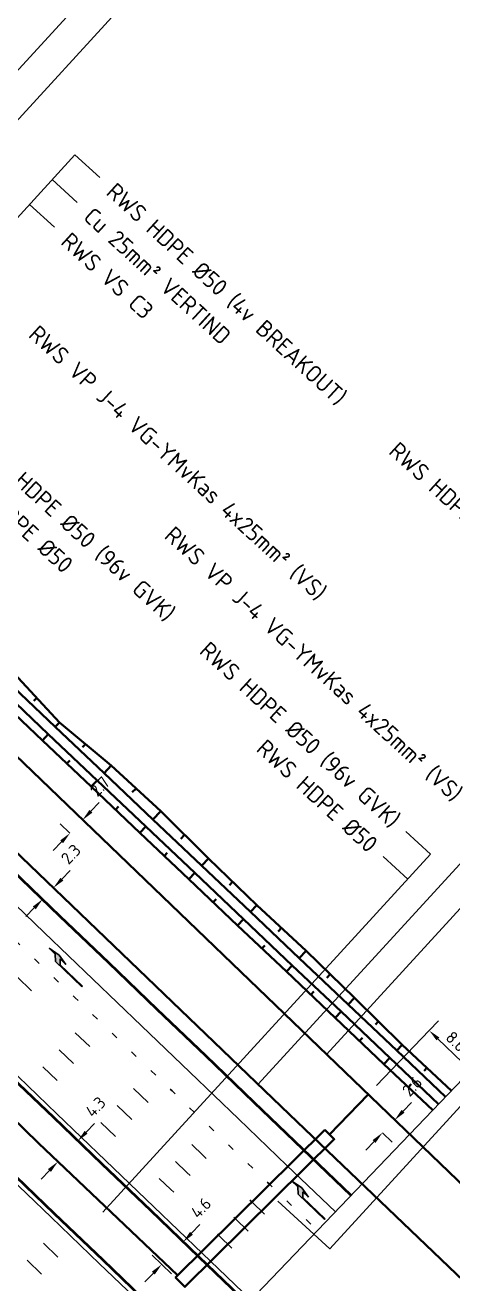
# Model space of a CAD drawing. Header units: metres. Extents: x 134219 to 139178, y 438661 to 444352.
# Drawn here: x 138848.4 to 138912, y 438923.7 to 439110.9 of the extents above; entities that cross this region are included whole.
import ezdxf
from ezdxf.enums import TextEntityAlignment as Align

# ---------------------------------------------------------------- set-up
doc = ezdxf.new("R2010")
doc.units = ezdxf.units.M
doc.linetypes.add('13strp', pattern=[4, 1, -3])
doc.linetypes.add('39strp', pattern=[12, 3, -9])
doc.layers.get('DEFPOINTS').update_dxf_attribs({"color": 193})
for name, color, linetype, lineweight in [('N-WE-KL-ET_LS_OV_KABEL-G', 10, 'KL-LS-OV-N', 35), ('N-WE-KL-ET_LS_OV_KABEL-M', 7, 'Continuous', 18), ('N-WE-KL-ET_LS_OV_KABEL-T25', 7, 'Continuous', 25), ('N-WE-KL-ET_MANTELBUIS-G', 10, 'Continuous', 35), ('Utd-ondergr-nw', 8, '13strp', 35), ('X-XX-AL-AANPIJLING-G', 7, 'Continuous', 18), ('X-XX-AL-AANPIJLING-S', 7, 'Continuous', 25)]:
    doc.layers.add(name, color=color, linetype=linetype, lineweight=lineweight)
doc.layers.add('Utd-weg-nw', color=8, linetype='Continuous')
doc.styles.add('ISO18', font='NLCS-ISO.ttf')
doc.styles.add('NLCS-ISO', font='NLCS-ISO.ttf')
doc.styles.add('NLCS_18', font='NLCS-ISO.ttf', dxfattribs={"height": 1.799999952316284})
doc.linetypes.add('KL-LS-OV-N', pattern='A,4,-1,[103,NLCS.SHX,S=0.75,R=0,X=0,Y=0],-1,4,-1.5,["0V",Standard,S=1,R=0,X=0,Y=-0.5],-3', length=14.5)
doc.dimstyles.new('NLCS_t18_pijl_Dimension_l3_h1', dxfattribs={"dimtxt": 1.799999952316284, "dimasz": 1.8, "dimexe": 2, "dimexo": 2, "dimgap": 0.7, "dimtad": 1, "dimdec": 1, "dimzin": 0, "dimdsep": 46, "dimtxsty": 'NLCS_18', "dimcen": 2.5, "dimdle": 2, "dimclrd": 256, "dimclre": 256, "dimclrt": 256, "dimadec": 1, "dimazin": 0, "dimtfac": 1, "dimtdec": 1, "dimtofl": 0, "dimtmove": 1, "dimatfit": 0, "dimfxl": 0, "dimtolj": 1, "dimtzin": 0, "dimlwd": 18, "dimlwe": 18, "dimarcsym": 0})
doc.dimstyles.new('UTD', dxfattribs={"dimtxt": 1.8, "dimasz": 1.8, "dimexe": 0, "dimexo": 0, "dimgap": 0.5, "dimtad": 1, "dimdec": 1, "dimzin": 1, "dimdsep": 46, "dimtxsty": 'ISO18', "dimcen": 2.5, "dimclrd": 256, "dimclre": 256, "dimclrt": 1, "dimadec": 0, "dimazin": 0, "dimtfac": 1, "dimtdec": 1, "dimtmove": 0, "dimatfit": 3, "dimfxl": 0, "dimlwd": -1, "dimlwe": -1, "dimarcsym": 0})

# ---------------------------------------------------------------- blocks, each defined once
blk = doc.blocks.new('Dwm A2 aanvulling$0$pijlre_750')
blk.add_hatch(color=256).paths.add_polyline_path([(5.195908370714989, -0.3749999999999432), (3.999999999999678, -0.3749999999999431), (5.69999999999999, -0.6750000000000115), (7.499999999999659, -0.3750000000000568), (6.199999999999931, -0.3749999999999431), (5.450000000000045, 0.3749999999999432), (0, 0.375), (1.421085471520739e-14, 0.2250000000000227), (4.59590837071508, 0.2250000000000228)])
for p, q in [((0, 0.375), (5.450000000000017, 0.3749999999999432)), ((0, 0.375), (1.4210854715202e-14, 0.2250000000000796)), ((0, 0.2250000000000227), (4.59590837071508, 0.2250000000000227)), ((5.195908370714989, -0.3749999999999432), (4.59590837071508, 0.2250000000000227)), ((6.199999999999989, -0.375), (5.449999999999989, 0.375)), ((3.999999999999631, -0.3749999999999432), (5.195908370714989, -0.3749999999999432)), ((5.699999999999989, -0.6750000000000114), (4, -0.375)), ((5.699999999999989, -0.6750000000000114), (7.5, -0.375)), ((6.199999999999932, -0.3749999999999432), (7.500000000000171, -0.3750000000000568))]:
    blk.add_line(p, q)
blk = doc.blocks.new('*D516')
at = {"layer": 'DEFPOINTS', "color": 0, "transparency": 16777216}
for p in [(138856.1877010277, 438944.9714324317), (138853.2233316826, 438941.8795919913), (138853.2233316826, 438941.8795919913)]:
    blk.add_point(p, dxfattribs=at)
at = {"layer": 'N-WE-KL-ET_LS_OV_KABEL-M', "lineweight": 18, "transparency": 16777216}
for p, q in [((138856.1877010276, 438944.9714324318), (138854.7440408486, 438946.3555730631)), ((138853.2233316826, 438941.8795919913), (138851.7796715036, 438943.2637326227))]:
    blk.add_line(p, q, dxfattribs=at)
at = {"layer": 'N-WE-KL-ET_LS_OV_KABEL-M', "linetype": 'Continuous', "lineweight": 18, "transparency": 16777216}
for p, q in [((138857.4334275959, 438946.270726593), (138858.6791541641, 438947.5700207541)), ((138851.9776051144, 438940.5802978302), (138850.7318785462, 438939.281003669))]:
    blk.add_line(p, q, dxfattribs=at)
at = {"layer": 'N-WE-KL-ET_LS_OV_KABEL-M', "transparency": 16777216}
for points in [[(138857.216878569, 438946.4783476876), (138857.6499766227, 438946.0631054982), (138856.1877010276, 438944.9714324318)], [(138851.7610560875, 438940.7879189249), (138852.1941541412, 438940.3726767355), (138853.2233316826, 438941.8795919913)]]:
    blk.add_solid(points, dxfattribs=at)
at = {"layer": 'N-WE-KL-ET_LS_OV_KABEL-M', "transparency": 16777216, "insert": (138858.8303559641, 438950.0396281719), "char_height": 1.799999952316284, "attachment_point": 5, "rotation": 46.20578345033427, "style": 'NLCS_18'}
blk.add_mtext('\\A1;4.3', dxfattribs=at)
blk = doc.blocks.new('*D517')
at = {"layer": 'DEFPOINTS', "color": 0, "transparency": 16777216}
for p in [(138852.5755504117, 438982.6027626673), (138852.5755504116, 438982.6027626673), (138850.9674805636, 438980.9255440724)]:
    blk.add_point(p, dxfattribs=at)
at = {"layer": 'N-WE-KL-ET_LS_OV_KABEL-M', "lineweight": 18, "transparency": 16777216}
for p, q in [((138852.5755504116, 438982.6027626673), (138851.1318902326, 438983.9869032986)), ((138850.9674805636, 438980.9255440725), (138849.5238203845, 438982.3096847038))]:
    blk.add_line(p, q, dxfattribs=at)
at = {"layer": 'N-WE-KL-ET_LS_OV_KABEL-M', "linetype": 'Continuous', "lineweight": 18, "transparency": 16777216}
for p, q in [((138853.8212769798, 438983.9020568285), (138855.0670035481, 438985.2013509897)), ((138849.7217539954, 438979.6262499113), (138848.4760274272, 438978.3269557502))]:
    blk.add_line(p, q, dxfattribs=at)
at = {"layer": 'N-WE-KL-ET_LS_OV_KABEL-M', "transparency": 16777216}
for points in [[(138853.604727953, 438984.1096779233), (138854.0378260067, 438983.6944357338), (138852.5755504116, 438982.6027626673)], [(138849.5052049685, 438979.833871006), (138849.9383030222, 438979.4186288166), (138850.9674805636, 438980.9255440725)]]:
    blk.add_solid(points, dxfattribs=at)
at = {"layer": 'N-WE-KL-ET_LS_OV_KABEL-M', "transparency": 16777216, "insert": (138855.1717358234, 438987.6224906426), "char_height": 1.799999952316284, "attachment_point": 5, "rotation": 46.205783451292895, "style": 'NLCS_18'}
blk.add_mtext('\\A1;2.3', dxfattribs=at)
blk = doc.blocks.new('*D393')
at = {"layer": 'DEFPOINTS', "color": 0, "transparency": 16777216}
for p in [(138856.901791233, 438992.7065399667), (138856.9017912329, 438992.7065399669), (138855.0325844435, 438990.7569511688)]:
    blk.add_point(p, dxfattribs=at)
at = {"layer": 'N-WE-KL-ET_LS_OV_KABEL-M', "linetype": 'Continuous', "lineweight": 18, "transparency": 16777216}
for p, q in [((138858.1475164395, 438994.0058354336), (138859.393241646, 438995.3051309002)), ((138853.7868592368, 438989.4576557023), (138852.5411340303, 438988.1583602355))]:
    blk.add_line(p, q, dxfattribs=at)
at = {"layer": 'N-WE-KL-ET_LS_OV_KABEL-M', "lineweight": 18, "transparency": 16777216}
for p, q in [((138856.9017912329, 438992.7065399669), (138855.4581296032, 438994.0906790852)), ((138855.0325844434, 438990.7569511689), (138853.5889228137, 438992.1410902872))]:
    blk.add_line(p, q, dxfattribs=at)
at = {"layer": 'N-WE-KL-ET_LS_OV_KABEL-M', "transparency": 16777216}
for points in [[(138857.930967195, 438994.2134563014), (138858.3640656839, 438993.7982145658), (138856.9017912329, 438992.7065399669)], [(138853.5703099924, 438989.66527657), (138854.0034084813, 438989.2500348345), (138855.0325844434, 438990.7569511689)]]:
    blk.add_solid(points, dxfattribs=at)
at = {"layer": 'N-WE-KL-ET_LS_OV_KABEL-M', "transparency": 16777216, "insert": (138859.4721715704, 438997.6993613729), "char_height": 1.799999952316284, "attachment_point": 5, "rotation": 46.20584349779904, "style": 'NLCS_18'}
blk.add_mtext('\\A1;2.7', dxfattribs=at)
blk = doc.blocks.new('*D394')
at = {"layer": 'DEFPOINTS', "color": 0, "transparency": 16777216}
for p in [(138903.338765911, 438948.0826821907), (138903.3387659111, 438948.0826821906), (138901.5202680414, 438946.1859829621)]:
    blk.add_point(p, dxfattribs=at)
at = {"layer": 'N-WE-KL-ET_LS_OV_KABEL-M', "linetype": 'Continuous', "lineweight": 18, "transparency": 16777216}
for p, q in [((138904.5844911176, 438949.3819776574), (138905.8302163241, 438950.6812731241)), ((138900.2745428349, 438944.8866874954), (138899.0288176284, 438943.5873920287))]:
    blk.add_line(p, q, dxfattribs=at)
at = {"layer": 'N-WE-KL-ET_LS_OV_KABEL-M', "lineweight": 18, "transparency": 16777216}
for p, q in [((138903.3387659111, 438948.0826821906), (138904.7824275407, 438946.6985430723)), ((138901.5202680415, 438946.1859829621), (138902.9639296711, 438944.8018438437))]:
    blk.add_line(p, q, dxfattribs=at)
at = {"layer": 'N-WE-KL-ET_LS_OV_KABEL-M', "transparency": 16777216}
for points in [[(138904.3679418732, 438949.5895985251), (138904.801040362, 438949.1743567897), (138903.3387659111, 438948.0826821906)], [(138900.0579935905, 438945.0943083632), (138900.4910920793, 438944.6790666276), (138901.5202680415, 438946.1859829621)]]:
    blk.add_solid(points, dxfattribs=at)
at = {"layer": 'N-WE-KL-ET_LS_OV_KABEL-M', "transparency": 16777216, "insert": (138905.940044157, 438953.1077302168), "char_height": 1.799999952316284, "attachment_point": 5, "rotation": 46.20584349820091, "style": 'NLCS_18'}
blk.add_mtext('\\A1;2.6', dxfattribs=at)
blk = doc.blocks.new('*D395')
at = {"layer": 'DEFPOINTS', "color": 0, "transparency": 16777216}
for p in [(138871.8629704589, 438929.9424265469), (138868.6818109893, 438926.6244737715), (138868.6818109892, 438926.6244737716)]:
    blk.add_point(p, dxfattribs=at)
at = {"layer": 'N-WE-KL-ET_LS_OV_KABEL-M', "lineweight": 18, "transparency": 16777216}
for p, q in [((138871.8629704588, 438929.9424265471), (138870.4193102797, 438931.3265671784)), ((138868.6818109892, 438926.6244737716), (138867.2381508102, 438928.008614403))]:
    blk.add_line(p, q, dxfattribs=at)
at = {"layer": 'N-WE-KL-ET_LS_OV_KABEL-M', "linetype": 'Continuous', "lineweight": 18, "transparency": 16777216}
for p, q in [((138873.1086970269, 438931.2417207082), (138874.3544235952, 438932.5410148694)), ((138867.436084421, 438925.3251796104), (138866.1903578528, 438924.0258854493))]:
    blk.add_line(p, q, dxfattribs=at)
at = {"layer": 'N-WE-KL-ET_LS_OV_KABEL-M', "transparency": 16777216}
for points in [[(138872.8921480001, 438931.4493418029), (138873.3252460538, 438931.0340996135), (138871.8629704588, 438929.9424265471)], [(138867.2195353942, 438925.5328007051), (138867.6526334479, 438925.1175585157), (138868.6818109892, 438926.6244737716)]]:
    blk.add_solid(points, dxfattribs=at)
at = {"layer": 'N-WE-KL-ET_LS_OV_KABEL-M', "transparency": 16777216, "insert": (138874.5107234956, 438935.015939611), "char_height": 1.799999952316284, "attachment_point": 5, "rotation": 46.205783451224114, "style": 'NLCS_18'}
blk.add_mtext('\\A1;4.6', dxfattribs=at)
blk = doc.blocks.new('*D401')
at = {"layer": 'DEFPOINTS', "color": 0, "transparency": 16777216}
for p in [(138908.4780974288, 438961.3961256086), (138908.4780974288, 438961.3961256086), (138914.6794053877, 438955.4508073675)]:
    blk.add_point(p, dxfattribs=at)
at = {"layer": 'N-WE-KL-ET_LS_OV_KABEL-M', "lineweight": 18, "transparency": 16777216}
for p, q in [((138908.4780974288, 438961.3961256086), (138909.8621991472, 438962.8398230952)), ((138914.6794053877, 438955.4508073673), (138913.2953036692, 438954.0071098807))]:
    blk.add_line(p, q, dxfattribs=at)
at = {"layer": 'N-WE-KL-ET_LS_OV_KABEL-M', "linetype": 'Continuous', "lineweight": 18, "transparency": 16777216}
blk.add_line((138913.3800776497, 438956.6964989139), (138909.7774251668, 438960.150434062), dxfattribs=at)
at = {"layer": 'N-WE-KL-ET_LS_OV_KABEL-M', "transparency": 16777216}
for points in [[(138909.9850404246, 438960.366988685), (138909.569809909, 438959.933879439), (138908.4780974288, 438961.3961256086)], [(138913.5876929074, 438956.9130535369), (138913.1724623919, 438956.4799442909), (138914.6794053877, 438955.4508073673)]]:
    blk.add_solid(points, dxfattribs=at)
at = {"layer": 'N-WE-KL-ET_LS_OV_KABEL-M', "transparency": 16777216, "insert": (138912.4878893734, 438959.7683885024), "char_height": 1.799999952316284, "attachment_point": 5, "rotation": 316.2073278019147, "style": 'NLCS_18'}
blk.add_mtext('\\A1;8.6', dxfattribs=at)

msp = doc.modelspace()

# ---------------------------------------------------------------- linework, layer by layer
at = {"layer": 'N-WE-KL-ET_LS_OV_KABEL-G', "flags": 128}
for points, elevation in [([(138601.6612836948, 439183.5980260267), (138613.924359772, 439171.915244001), (138660.907548491, 439126.8359409471), (138707.708067217, 439081.889523119), (138754.750796474, 439037.018559005), (138768.949191286, 439023.343781445), (138801.310461762, 438992.453494564), (138850.330465749, 438944.620975883), (138871.0427022382, 438924.9933150185)], 1.37949192828138), ([(138805.5451266728, 439045.3379095235), (138807.027921831, 439043.957896501), (138805.500390135, 439042.100989713), (138948.819562902, 438904.377668448), (138948.9524777263, 438903.8865740679)], -0.147483868423826)]:
    msp.add_lwpolyline(points, dxfattribs=dict(at, elevation=elevation))
for points in [[(138965.159046789, 438874.90744891), (138941.805990516, 438897.224151776), (138887.708977278, 438948.923229989), (138826.604440264, 439007.499134326), (138793.886592964, 439038.405027372)], [(138893.66, 438945.94), (138899.3772368884, 438951.889534573)]]:
    msp.add_lwpolyline(points, dxfattribs=at)
at = {"layer": 'N-WE-KL-ET_LS_OV_KABEL-M'}
for points in [[(138900.6519689811, 438953.233024718), (138908.4780974288, 438961.3961256086)], [(138914.6794053877, 438955.4508073674), (138879.3707956581, 438918.6219020599)], [(138870.1452847515, 438925.221336436), (138868.6818109893, 438926.6244737715)]]:
    msp.add_lwpolyline(points, dxfattribs=at)
at = {"layer": 'N-WE-KL-ET_MANTELBUIS-G', "flags": 128}
msp.add_lwpolyline([(138892.9570667258, 438946.6512557993), (138870.7370667258, 438924.6912557993), (138872.1429332742, 438923.2687442007), (138894.3629332742, 438945.2287442007)], close=True, dxfattribs=at)
at = {"layer": 'Utd-ondergr-nw', "linetype": 'Continuous', "flags": 128}
for points in [[(138845.5847417878, 439013.4276292734), (138852.8445043779, 439006.5501707091), (138860.104266968, 438999.6727121449), (138867.364029558, 438992.7952535807), (138874.6237921481, 438985.9177950164), (138881.8835547381, 438979.0403364521), (138889.1433173282, 438972.162877888), (138896.4030799183, 438965.2854193238), (138903.6628425083, 438958.4079607595), (138910.9226050984, 438951.5305021952)], [(138846.669439008, 439014.55896965), (138853.4816368004, 439007.2147005165), (138861.17489313, 439000.7893763926), (138868.5408041879, 438994.0226307954), (138875.6315629551, 438986.9689010607), (138882.8361224677, 438980.0338656268), (138890.184121063, 438973.2484373117), (138897.3524777939, 438966.2756423373), (138904.4746123012, 438959.2546375334), (138911.7815362751, 438952.4263683438)], [(138844.5466363143, 439012.3448841391), (138851.8063989044, 439005.4674255748), (138859.0661614945, 438998.5899670106), (138866.3259240845, 438991.7125084464), (138873.5856866746, 438984.8350498821), (138880.8454492646, 438977.9575913178), (138888.1052118547, 438971.0801327536), (138895.3649744448, 438964.2026741895), (138902.6247370348, 438957.3252156252), (138909.8844996249, 438950.4477570609)], [(138843.6642907791, 439011.4245967893), (138850.9240533692, 439004.5471382251), (138858.1838159593, 438997.6696796608), (138865.4435785493, 438990.7922210966), (138872.7033411394, 438983.9147625323), (138879.9631037294, 438977.037303968), (138887.2228663195, 438970.1598454039), (138894.4826289096, 438963.2823868397), (138901.7423914996, 438956.4049282754), (138909.0021540897, 438949.5274697111)], [(138849.6470221686, 439010.4360764495), (138850.0747986107, 439010.8876321198)], [(138852.8490618819, 439006.5458532064), (138853.4821564767, 439007.2141402505)], [(138851.8041841615, 439005.4695236878), (138850.927383506, 439004.5439834555)], [(138856.9031087789, 439003.5549985047), (138857.3273395204, 439004.0028113759)], [(138854.9955999893, 439001.5680859988), (138854.5571996616, 439001.1053158825)], [(138860.108694193, 438999.6685180605), (138861.172455799, 439000.7914120249)], [(138859.0638164726, 438998.592188542), (138858.1870158171, 438997.6666483096)], [(138864.2968101298, 438996.8191850257), (138864.8551099111, 438997.4085195638)], [(138862.2552323004, 438994.6907508529), (138861.8168319727, 438994.2279807368)], [(138867.3683265041, 438992.7911829147), (138868.5376609768, 438994.0255183282)], [(138866.3234487837, 438991.7148533962), (138865.4466481282, 438990.7893131638)], [(138871.5408774129, 438989.9254196234), (138872.0836121662, 438990.498323905)], [(138869.5148646114, 438987.8134157071), (138869.0764642837, 438987.3506455909)], [(138846.3143723757, 438985.2898371354), (138853.5326732711, 438978.3691339786), (138860.7509741664, 438971.4484308218), (138867.9692750618, 438964.527727665), (138875.1875759572, 438957.6070245083), (138882.4058768525, 438950.6863213516), (138889.6241777479, 438943.7656181948), (138896.8424786432, 438936.844915038)], [(138846.3628172978, 438985.3403652416), (138853.5811181932, 438978.4196620849), (138860.7994190886, 438971.4989589281), (138868.0177199839, 438964.5782557713), (138875.2360208793, 438957.6575526146), (138882.4543217746, 438950.7368494578), (138889.67262267, 438943.816146301), (138896.8909235653, 438936.8954431443)], [(138874.6279588152, 438985.9138477689), (138875.6294466623, 438986.9710063019)], [(138873.5830810948, 438984.8375182503), (138872.7062804393, 438983.9119780179)], [(138878.7447875667, 438982.9892648382), (138879.2318001626, 438983.5033494803)], [(138802.0733465184, 438982.6824378367), (138802.1671844301, 438982.5924686957), (138808.6031653243, 438976.4218318745), (138809.3854853254, 438975.6717655389), (138816.6037862208, 438968.7510623821), (138823.8220871162, 438961.8303592253), (138831.0403880115, 438954.9096560686), (138838.2586889069, 438947.9889529118), (138845.4769898022, 438941.068249755), (138852.6952906976, 438934.1475465983), (138859.913591593, 438927.2268434415), (138867.1318924883, 438920.3061402848), (138874.3501933837, 438913.385437128)], [(138802.1217914406, 438982.732965943), (138802.2156293522, 438982.6429968019), (138808.6516102464, 438976.4723599807), (138809.4339302476, 438975.7222936451), (138816.6522311429, 438968.8015904884), (138823.8705320383, 438961.8808873316), (138831.0888329336, 438954.9601841749), (138838.307133829, 438948.0394810181), (138845.5254347243, 438941.1187778613), (138852.7437356197, 438934.1980747046), (138859.9620365151, 438927.2773715478), (138867.1803374104, 438920.356668391), (138874.3986383058, 438913.4359652342)], [(138876.7744969225, 438980.9360805613), (138876.3360965948, 438980.4733104451)], [(138881.8875911262, 438979.036512623), (138882.8341874159, 438980.0357282879)], [(138880.8427134058, 438977.9601831045), (138879.9659127503, 438977.0346428721)], [(138886.0126045957, 438976.1205693822), (138886.5078019097, 438976.6432937144)], [(138884.0341292336, 438974.0587454154), (138883.5957289059, 438973.5959752992)], [(138889.1472234373, 438972.1591774772), (138890.1814546843, 438973.2508995496)], [(138888.1023457169, 438971.0828479587), (138887.2255450614, 438970.1573077263)], [(138893.2714783577, 438969.2424335212), (138893.7659171226, 438969.764357138)], [(138891.2937615447, 438967.1814102696), (138890.855361217, 438966.7186401534)], [(138896.4068557484, 438965.2818423314), (138897.3503147786, 438966.2777463428)], [(138895.361978028, 438964.2055128129), (138894.4851773725, 438963.2799725805)], [(138900.4742140911, 438962.3050390318), (138900.9117562784, 438962.7669033052)], [(138898.5533938558, 438960.3040751237), (138898.114993528, 438959.8413050076)], [(138903.6664880594, 438958.4045071856), (138904.4731839168, 438959.2560456357)], [(138902.621610339, 438957.328177667), (138901.7448096835, 438956.4026374347)], [(138845.3385682362, 438955.3732747277), (138852.5568691316, 438948.4525715709), (138859.7751700269, 438941.5318684142), (138866.9934709223, 438934.6111652575), (138874.2117718176, 438927.6904621007), (138881.430072713, 438920.7697589439)], [(138845.3870131583, 438955.423802834), (138852.6053140537, 438948.5030996772), (138859.823614949, 438941.5823965205), (138867.0419158444, 438934.6616933637), (138874.2602167398, 438927.7409902069), (138881.4785176351, 438920.8202870502)], [(138907.7113492945, 438955.4039562096), (138908.1263943741, 438955.8420728066)], [(138905.8130261668, 438953.4267399779), (138905.3746258391, 438952.9639698617)]]:
    msp.add_lwpolyline(points, dxfattribs=at)
at = {"layer": 'Utd-weg-nw', "linetype": '13strp', "flags": 128}
msp.add_lwpolyline([(138711.1472218004, 439104.9442735736), (138711.4193517443, 439104.6833630647), (138718.6376526396, 439097.7626599079), (138725.855953535, 439090.8419567512), (138733.0742544304, 439083.9212535944), (138740.2925553257, 439077.0005504377), (138742.7898611546, 439074.6062040972), (138747.5108562211, 439070.0798472809), (138754.7291571164, 439063.1591441241), (138761.9474580118, 439056.2384409673), (138769.1657589072, 439049.3177378106), (138776.3840598025, 439042.3970346538), (138783.6023606979, 439035.476331497), (138790.8206615932, 439028.5556283403), (138798.0389624886, 439021.6349251835), (138805.2572633839, 439014.7142220268), (138812.4755642793, 439007.79351887), (138819.6938651747, 439000.8728157132), (138826.1298460689, 438994.702178892), (138826.91216607, 438993.9521125564), (138834.1304669654, 438987.0314093997), (138841.3487678607, 438980.1107062429), (138848.5670687561, 438973.1900030862), (138855.7853696515, 438966.2692999294), (138863.0036705468, 438959.3485967726), (138870.2219714422, 438952.4278936159), (138877.4402723375, 438945.5071904591), (138884.6585732329, 438938.5864873023), (138891.8768741282, 438931.6657841455)], dxfattribs=at)
at = {"layer": 'Utd-weg-nw', "linetype": '39strp', "flags": 128}
for points in [[(138708.5692598746, 439102.2554564901), (138708.8413898183, 439101.9945459812), (138716.0596907137, 439095.0738428244), (138723.2779916091, 439088.1531396676), (138730.4962925044, 439081.2324365109), (138737.7145933998, 439074.3117333541), (138740.2118992286, 439071.9173870136), (138744.9328942951, 439067.3910301973), (138752.1511951905, 439060.4703270406), (138759.3694960859, 439053.5496238838), (138766.5877969812, 439046.6289207271), (138773.8060978766, 439039.7082175703), (138781.0243987719, 439032.7875144135), (138788.2426996673, 439025.8668112567), (138795.4610005626, 439018.9461080999), (138802.679301458, 439012.0254049432), (138809.8976023534, 439005.1047017864), (138817.1159032487, 438998.1839986297), (138823.5518841429, 438992.0133618085), (138824.3342041441, 438991.2632954729), (138831.5525050394, 438984.3425923162), (138838.7708059348, 438977.4218891594), (138845.9891068302, 438970.5011860026), (138853.2074077255, 438963.5804828458), (138860.4257086209, 438956.659779689), (138867.6440095162, 438949.7390765323), (138874.8623104116, 438942.8183733756), (138882.0806113069, 438935.8976702188), (138889.2989122023, 438928.976967062)], [(138706.1470137697, 439099.7290511767), (138706.4191437135, 439099.4681406678), (138713.6374446088, 439092.547437511), (138720.8557455042, 439085.6267343542), (138728.0740463995, 439078.7060311974), (138735.2923472949, 439071.7853280407), (138737.7896531237, 439069.3909817002), (138742.5106481902, 439064.8646248839), (138749.7289490856, 439057.9439217272), (138756.947249981, 439051.0232185704), (138764.1655508763, 439044.1025154137), (138771.3838517717, 439037.1818122569), (138778.602152667, 439030.2611091001), (138785.8204535624, 439023.3404059433), (138793.0387544578, 439016.4197027865), (138800.2570553531, 439009.4989996298), (138807.4753562485, 439002.578296473), (138814.6936571438, 438995.6575933163), (138821.129638038, 438989.4869564951), (138821.9119580392, 438988.7368901595), (138829.1302589345, 438981.8161870028), (138836.3485598299, 438974.895483846), (138843.5668607253, 438967.9747806892), (138850.7851616206, 438961.0540775324), (138858.003462516, 438954.1333743756), (138865.2217634113, 438947.2126712189), (138872.4400643067, 438940.2919680622), (138879.658365202, 438933.3712649054), (138886.8766660974, 438926.4505617486)], [(138703.7247676648, 439097.2026458633), (138703.9968976086, 439096.9417353544), (138711.2151985039, 439090.0210321976), (138718.4334993993, 439083.1003290408), (138725.6518002946, 439076.179625884), (138732.87010119, 439069.2589227273), (138735.3674070188, 439066.8645763868), (138740.0884020854, 439062.3382195705), (138747.3067029807, 439055.4175164138), (138754.5250038761, 439048.496813257), (138761.7433047714, 439041.5761101003), (138768.9616056668, 439034.6554069435), (138776.1799065621, 439027.7347037867), (138783.3982074575, 439020.8140006299), (138790.6165083529, 439013.8932974731), (138797.8348092482, 439006.9725943164), (138805.0531101436, 439000.0518911596), (138812.2714110389, 438993.1311880029), (138818.7073919331, 438986.9605511817), (138819.4897119343, 438986.2104848461), (138826.7080128297, 438979.2897816894), (138833.926313725, 438972.3690785326), (138841.1446146204, 438965.4483753758), (138848.3629155157, 438958.527672219), (138855.5812164111, 438951.6069690622), (138862.7995173064, 438944.6862659055), (138870.0178182018, 438937.7655627488), (138877.2361190972, 438930.844859592), (138884.4544199925, 438923.9241564352)], [(138799.097444161, 438979.5785684517), (138799.1912820727, 438979.4885993106), (138805.6272629669, 438973.3179624894), (138806.409582968, 438972.5678961538), (138813.6278838634, 438965.6471929971), (138820.8461847588, 438958.7264898403), (138828.0644856541, 438951.8057866836), (138835.2827865495, 438944.8850835268), (138842.5010874448, 438937.96438037), (138849.7193883402, 438931.0436772133), (138856.9376892356, 438924.1229740565), (138864.1559901309, 438917.2022708997), (138871.3742910263, 438910.2815677429)], [(138796.6751980562, 438977.0521631383), (138796.7690359678, 438976.9621939972), (138803.205016862, 438970.791557176), (138803.9873368632, 438970.0414908404), (138811.2056377585, 438963.1207876837), (138818.4239386539, 438956.2000845269), (138825.6422395492, 438949.2793813702), (138832.8605404446, 438942.3586782134), (138840.0788413399, 438935.4379750566), (138847.2971422353, 438928.5172718999), (138854.5154431307, 438921.5965687431), (138861.733744026, 438914.6758655863), (138868.9520449214, 438907.7551624295)]]:
    msp.add_lwpolyline(points, dxfattribs=at)
at = {"layer": 'Utd-weg-nw', "linetype": 'Continuous', "flags": 128}
for points in [[(138801.5888972975, 438982.177156774), (138801.6827352091, 438982.087187633), (138808.1187161033, 438975.9165508118), (138808.9010361045, 438975.1664844762), (138816.1193369998, 438968.2457813194), (138823.3376378952, 438961.3250781627), (138830.5559387906, 438954.4043750059), (138837.7742396859, 438947.4836718491), (138844.9925405813, 438940.5629686923), (138852.2108414766, 438933.6422655356), (138859.429142372, 438926.7215623789), (138866.6474432673, 438919.8008592221), (138873.8657441627, 438912.8801560653)], [(138843.9959368182, 438982.8717063354), (138851.2142377136, 438975.9510031787), (138858.4325386089, 438969.0303000219), (138865.6508395043, 438962.1095968651), (138872.8691403996, 438955.1888937083), (138880.087441295, 438948.2681905516), (138887.3057421904, 438941.3474873948), (138894.5240430857, 438934.426784238)], [(138845.8714623793, 438955.9290838967), (138853.0897632746, 438949.0083807399), (138860.30806417, 438942.0876775832), (138867.5263650654, 438935.1669744264), (138874.7446659607, 438928.2462712696), (138881.9629668561, 438921.3255681128)]]:
    msp.add_lwpolyline(points, dxfattribs=at)
at = {"layer": 'X-XX-AL-AANPIJLING-S'}
for p, q in [((138798.5043543092, 439050.9916705356), (138868.0375579891, 439126.8684434401)), ((138855.7758833724, 439091.6164083534), (138808.1057813442, 439039.5973251746)), ((138859.4621502413, 439088.238326561), (138855.7758833726, 439091.6164083533)), ((138856.0840684506, 439084.5520596941), (138852.3978015835, 439087.9301414848)), ((138852.70598666, 439080.8657928272), (138849.0197197929, 439084.2438746178)), ((138883.0156815955, 438953.4031762227), (138917.9349697006, 438991.5081786295)), ((138908.6932183871, 438987.6061959934), (138905.00695152, 438990.9842777842)), ((138905.3151365963, 438983.9199291267), (138901.6288697292, 438987.2980109174))]:
    msp.add_line(p, q, dxfattribs=at)
for points in [[(138885.9748101518, 438936.0370374674), (138893.715593788, 438928.9434109909), (138970.5034457594, 439012.7366794943)], [(138942.7600970044, 439011.9043856626), (138893.2013163734, 438957.8243182365)], [(138859.9009988789, 438934.3626236683), (138908.6932183871, 438987.6061959934)]]:
    msp.add_lwpolyline(points, dxfattribs=at)

# ---------------------------------------------------------------- block references
at = {"layer": 'Utd-weg-nw', "linetype": 'Continuous', "rotation": 136.2061894815538}
for p in [(138857.0665675769, 438968.1682151628), (138893.1581275553, 438933.5647572677)]:
    msp.add_blockref('Dwm A2 aanvulling$0$pijlre_750', p, dxfattribs=at)

# ---------------------------------------------------------------- texts
at = {"layer": 'N-WE-KL-ET_LS_OV_KABEL-T25', "style": 'NLCS-ISO'}
for s, p in [('RWS HDPE Ø50 (4v BREAKOUT)', (138861.0916463961, 439086.7450621049)), ('Cu 25mm² VERTIND', (138857.7135646055, 439083.0587952382)), ('RWS VS C3', (138854.3354828133, 439079.3725283722)), ('RWS VP J-4 VG-YMvKas 4x25mm² (VS)', (138849.5375637779, 439065.5612828217)), ('RWS HDPE Ø50 (96v GVK)', (138841.4689271807, 439049.2102963477)), ('RWS HDPE Ø50', (138838.0908453884, 439045.5240294816))]:
    msp.add_text(s, height=2.5, rotation=317.4979677390883, dxfattribs=at).set_placement(p, align=Align.MIDDLE_LEFT)
for s, p in [('RWS HDPE Ø50 (4v BREAKOUT)', (138937.6584575349, 439016.5795098508)), ('RWS VP J-4 VG-YMvKas 4x25mm² (VS)', (138912.8333302318, 438996.1833028172)), ('RWS HDPE Ø50 (96v GVK)', (138903.5915789177, 438992.2813201816)), ('RWS HDPE Ø50', (138900.2134971271, 438988.5950533148))]:
    msp.add_text(s, height=2.5, rotation=317.4979677402279, dxfattribs=at).set_placement(p, align=Align.MIDDLE_RIGHT)

# ---------------------------------------------------------------- dimensions: what is measured, and where the dimension line sits
at = {"layer": 'N-WE-KL-ET_LS_OV_KABEL-M'}
for base, p1, p2, angle, picture, middle in [((138856.9017912329, 438992.7065399669), (138855.0325844435, 438990.7569511688), (138856.9017912331, 438992.7065399668), 46.20584349779903, '*D393', (138860.6271008569, 438996.5920500946)), ((138852.5755504116, 438982.6027626673), (138850.9674805636, 438980.9255440724), (138852.5755504117, 438982.6027626672), 46.20578344827017, '*D517', (138856.3266639495, 438986.515178154)), ((138908.4780974288, 438961.3961256086), (138914.6794053877, 438955.4508073674), (138908.4780974288, 438961.3961256086), 136.20732780204904, '*D401', (138911.3806080152, 438958.6134305303)), ((138903.3387659111, 438948.0826821906), (138901.5202680413, 438946.1859829622), (138903.338765911, 438948.0826821908), 46.20584349770504, '*D394', (138907.0949734435, 438952.0004189386)), ((138853.2233316826, 438941.8795919913), (138856.1877010277, 438944.9714324318), (138853.2233316827, 438941.8795919913), 226.20578345033425, '*D516', (138859.9852840902, 438948.9323156833)), ((138868.6818109892, 438926.6244737716), (138871.8629704588, 438929.9424265469), (138868.6818109893, 438926.6244737715), 226.20578345072198, '*D395', (138875.6656516217, 438933.9086271225))]:
    dim = msp.add_linear_dim(base=base, p1=p1, p2=p2, angle=angle, dimstyle='NLCS_t18_pijl_Dimension_l3_h1', dxfattribs=at)
    dim.commit()
    dim.dimension.update_dxf_attribs({"geometry": picture, "text_midpoint": middle, "dimtype": 161})

# ---------------------------------------------------------------- leaders
at = {"layer": 'X-XX-AL-AANPIJLING-G'}
msp.add_leader([(138818.8142013688, 439065.7736644126), (138877.9388741333, 439130.2923278875)], dimstyle='UTD', override={"dimasz": 3.5, "dimfxl": 0}, dxfattribs=at)

doc.saveas('drawing.dxf')
